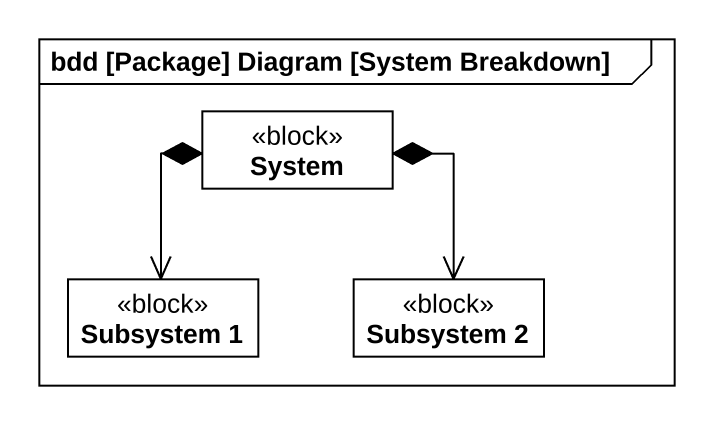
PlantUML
@startuml
mainframe bdd [Package] Diagram [System Breakdown]
hide circle
hide empty members
class System <<block>>
class "Subsystem 1" as Subsystem_1 <<block>>
class "Subsystem 2" as Subsystem_2 <<block>>
System *--> Subsystem_1
System *--> Subsystem_2
@enduml
